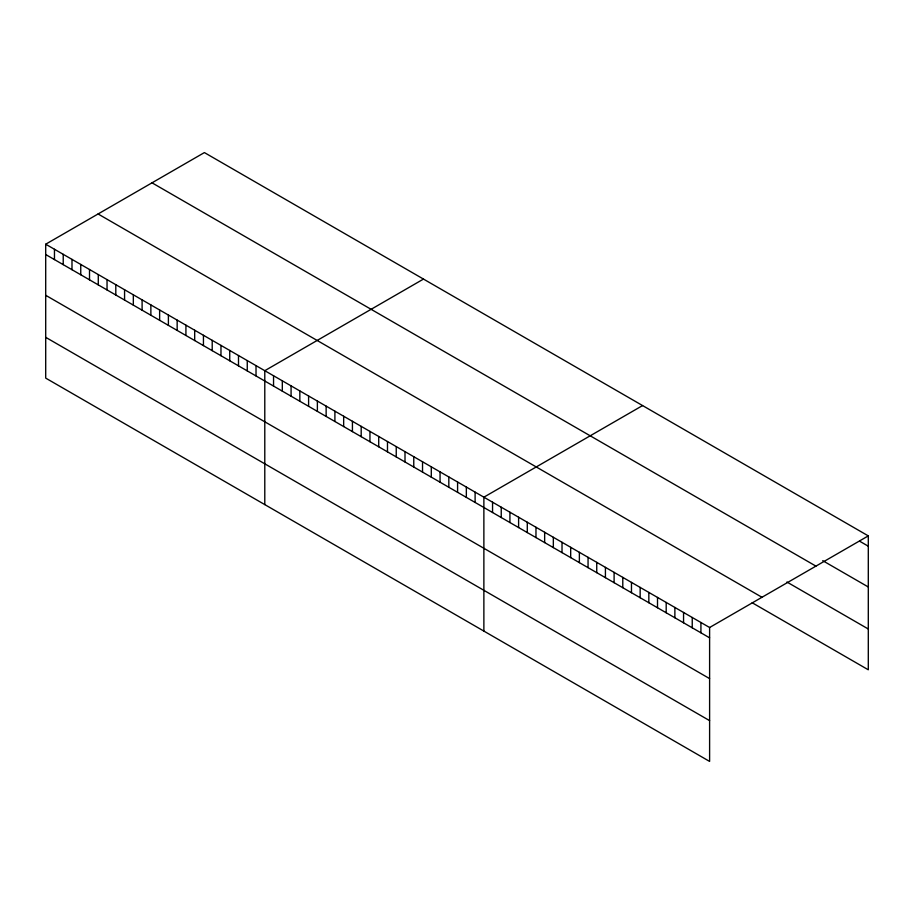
<?xml version="1.0" encoding="UTF-8"?>
<svg xmlns="http://www.w3.org/2000/svg" width="914" height="914" viewBox="0 0 914 914"><rect width="100%" height="100%" fill="white"/><g stroke="black" fill="none" stroke-linecap="round" stroke-linejoin="round"><path stroke-width="1.37" d="M45.7 244.209L709.607 627.507L709.607 761.419L45.7 378.11L45.7 244.209L204.393 152.581L868.3 535.89L868.3 669.791L752.176 602.749M423.479 279.078L264.786 370.696L264.786 504.597M642.576 405.565L483.872 497.182L483.872 631.094M709.607 627.507L868.3 535.89M859.617 541.191L868.3 546.206M822.726 560.67L868.3 586.982M152.021 182.823L815.928 566.12M786.908 582.012L868.3 629.003M98.072 213.967L761.979 597.276M45.7 254.526L709.607 637.823M45.7 295.302L709.607 678.611M45.7 337.323L709.607 720.632M700.924 622.503L700.924 632.808M692.241 617.487L692.241 627.804M683.558 612.471L683.558 622.788M674.875 607.456L674.875 617.773M666.192 602.452L666.192 612.757M657.509 597.436L657.509 607.753M648.837 592.421L648.837 602.737M640.154 587.405L640.154 597.722M631.471 582.401L631.471 592.718M622.788 577.385L622.788 587.702M614.105 572.37L614.105 582.686M605.422 567.366L605.422 577.671M596.739 562.35L596.739 572.667M588.056 557.334L588.056 567.651M579.373 552.319L579.373 562.636M570.69 547.315L570.69 557.631M562.019 542.299L562.019 552.616M553.336 537.283L553.336 547.6M544.653 532.279L544.653 542.585M535.97 527.264L535.97 537.581M527.287 522.248L527.287 532.565M518.604 517.233L518.604 527.549M509.921 512.228L509.921 522.534M501.238 507.213L501.238 517.53M492.555 502.197L492.555 512.514M475.109 492.132L475.109 502.437M466.346 487.071L466.346 497.387M457.583 482.009L457.583 492.326M448.82 476.948L448.82 487.265M440.057 471.887L440.057 482.204M431.294 466.826L431.294 477.142M422.531 461.776L422.531 472.081M413.768 456.714L413.768 467.02M405.005 451.653L405.005 461.97M396.242 446.592L396.242 456.909M387.479 441.531L387.479 451.847M378.716 436.469L378.716 446.786M369.953 431.408L369.953 441.725M361.19 426.358L361.19 436.663M352.427 421.297L352.427 431.614M343.664 416.236L343.664 426.552M334.901 411.174L334.901 421.491M326.138 406.113L326.138 416.43M317.375 401.052L317.375 411.369M308.601 395.991L308.601 406.307M299.838 390.941L299.838 401.246M291.075 385.879L291.075 396.196M282.312 380.818L282.312 391.135M273.549 375.757L273.549 386.074M256.023 365.634L256.023 375.951M247.26 360.573L247.26 370.89M238.497 355.523L238.497 365.829M229.734 350.462L229.734 360.779M220.971 345.401L220.971 355.717M212.208 340.339L212.208 350.656M203.445 335.278L203.445 345.595M194.682 330.217L194.682 340.534M185.919 325.167L185.919 335.472M177.156 320.106L177.156 330.411M168.393 315.044L168.393 325.361M159.63 309.983L159.63 320.3M150.867 304.922L150.867 315.239M142.104 299.861L142.104 310.177M133.33 294.799L133.33 305.116M124.567 289.749L124.567 300.055M115.804 284.688L115.804 295.005M107.041 279.627L107.041 289.944M98.278 274.566L98.278 284.882M89.515 269.504L89.515 279.821M80.752 264.443L80.752 274.76M71.989 259.382L71.989 269.699M63.226 254.332L63.226 264.637M54.463 249.271L54.463 259.587"/></g></svg>
